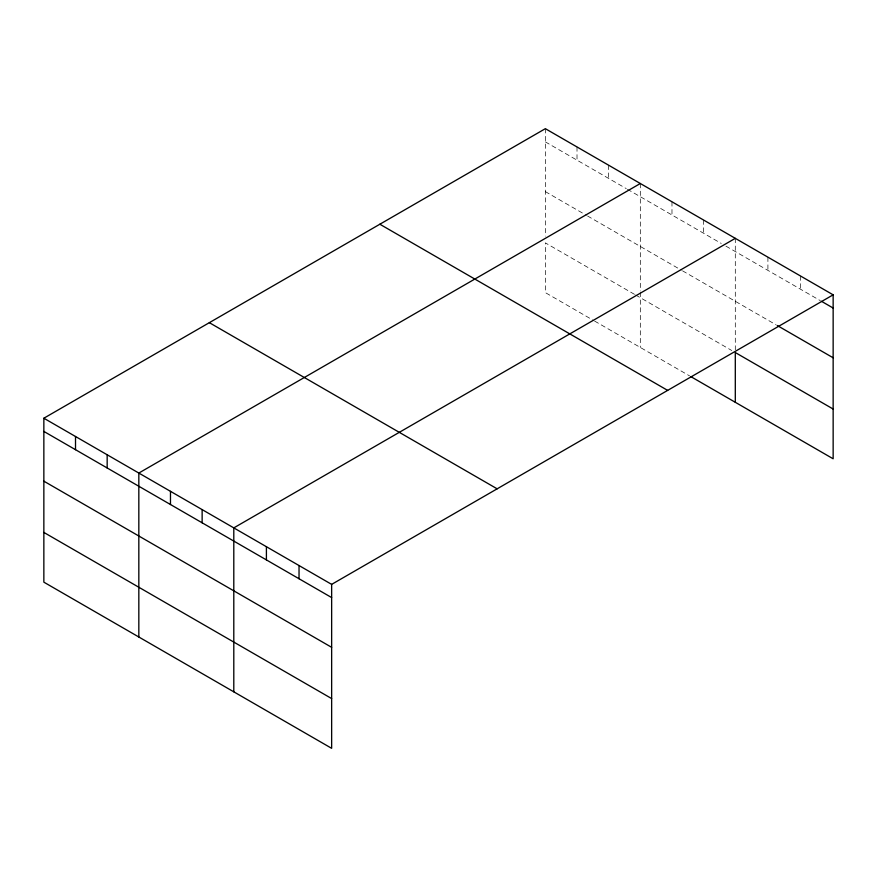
<?xml version="1.0" encoding="UTF-8"?>
<svg xmlns="http://www.w3.org/2000/svg" width="877" height="877" viewBox="0 0 877 877"><rect width="100%" height="100%" fill="white"/><g stroke="black" fill="none" stroke-linecap="round" stroke-linejoin="round"><path stroke-width="0.66" stroke-dasharray="4.38 3.29" d="M545.351 141.877L626.255 188.588M627.428 189.268L721.223 243.422M725.915 246.13L820.335 300.647M545.351 191.625L586.384 215.314M587.557 215.994L681.363 270.149M682.536 270.829L776.068 324.83M634.466 294.321L545.351 242.874L545.351 292.622L593.422 320.379M635.639 295.001L731.78 350.515M594.595 321.059L689.574 375.882M800.537 276.003L800.537 289.213M767.912 257.18L767.912 270.379M735.299 238.347L735.299 349.846M703.639 220.072L703.639 233.271M671.979 201.787L671.979 214.997M640.32 183.512L640.32 290.967M640.32 292.315L640.32 347.456M608.671 165.238L608.671 178.437M577.011 146.952L577.011 160.162M545.351 128.678L545.351 236.132"/><path stroke-width="1.32" d="M833.15 294.836L545.351 128.678L43.85 418.219L43.85 582.164L331.649 748.322L331.649 584.378L833.15 294.836L833.15 458.781L690.747 376.562M640.32 183.512L138.829 473.054L138.829 636.998M735.299 238.347L233.797 527.888L233.797 691.821M821.497 301.315L833.15 308.046M777.23 325.499L833.15 357.783M833.15 409.033L735.299 352.543L735.299 402.291M379.851 224.227L667.66 390.386M209.34 322.67L497.149 488.829M43.85 418.219L331.649 584.378M43.85 431.418L331.649 597.577M43.85 481.166L331.649 647.325M43.85 532.416L331.649 698.574M299.035 565.544L299.035 578.743M266.411 546.711L266.411 559.921M202.138 509.603L202.138 522.813M170.478 491.328L170.478 504.527M107.169 454.768L107.169 467.978M75.51 436.494L75.51 449.693"/></g></svg>
